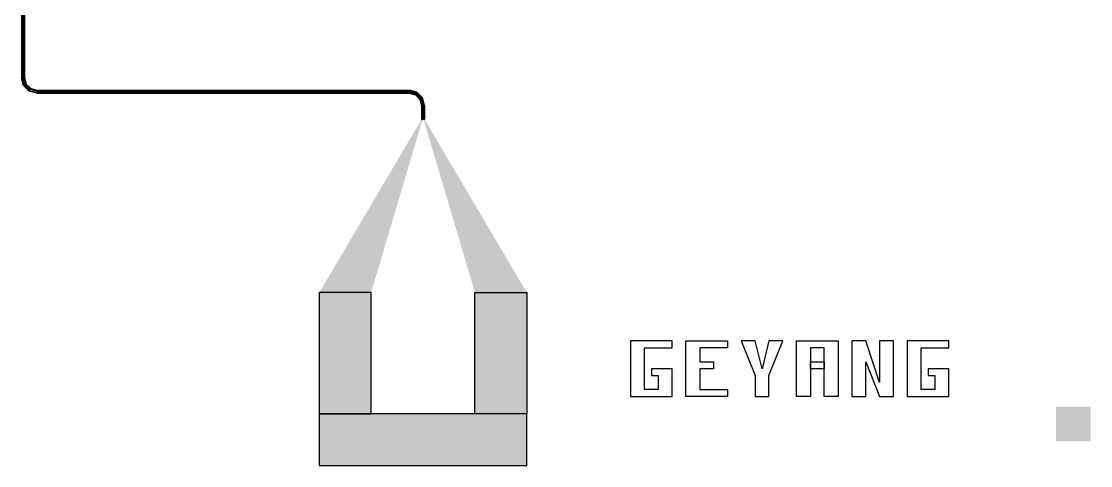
# Model space of a CAD drawing. Extents: x -200 to 7200, y -200 to 2100.
# Drawn here: x 5419 to 6965, y 0 to 642 of the extents above; entities that cross this region are included whole.
import ezdxf

# ---------------------------------------------------------------- set-up
doc = ezdxf.new("R2010")
doc.units = 0
doc.layers.add('GAP', color=1, linetype='continuous')

# ---------------------------------------------------------------- blocks, each defined once
blk = doc.blocks.new('R2C1BGAP')
at = {"layer": 'gap'}
for points in [[(6300, 100), (6360, 100), (6360, 140), (6330, 140), (6330, 130), (6340, 130), (6340, 110), (6320, 110), (6320, 170), (6360, 170), (6360, 180), (6300, 180), (6300, 100), (6300, 100)], [(6380, 100), (6380, 180), (6440, 180), (6440, 170), (6400, 170), (6400, 150), (6420, 150), (6420, 140), (6400, 140), (6400, 110), (6440, 110), (6440, 100), (6380, 100), (6380, 100)], [(6480, 100), (6500, 100), (6500, 130), (6520, 180), (6500, 180), (6490, 140), (6480, 180), (6460, 180), (6480, 130), (6480, 100), (6480, 100)], [(6540, 100), (6540, 180), (6600, 180), (6600, 100), (6580, 100), (6580, 170), (6560, 170), (6560, 100), (6540, 100)], [(6620, 100), (6640, 100), (6640, 150), (6660, 100), (6680, 100), (6680, 180), (6660, 180), (6660, 120), (6640, 180), (6620, 180), (6620, 100), (6620, 100)], [(6700, 100), (6760, 100), (6760, 140), (6730, 140), (6730, 130), (6740, 130), (6740, 110), (6720, 110), (6720, 170), (6760, 170), (6760, 180), (6700, 180), (6700, 100), (6700, 100)], [(6560, 140), (6560, 150), (6580, 150), (6580, 140), (6560, 140)]]:
    blk.add_lwpolyline(points, dxfattribs=at)
blk = doc.blocks.new('R2C1B')
for points in [[(5420.9, 560), (5420.9, 942.5), (5419.4, 942.5), (5419.4, 560), (5420.9, 560)], [(5422.4, 560), (5422.4, 942.5), (5423.9, 942.5), (5423.9, 560), (5422.4, 560)], [(5441.6, 537.8), (5430.5, 540.7), (5422.4, 548.9), (5419.4, 560), (5420.9, 560), (5423.7, 549.6), (5431.3, 542), (5441.6, 539.2), (5441.6, 537.8)], [(5441.6, 540.8), (5432, 543.3), (5425, 550.4), (5422.4, 560), (5423.9, 560), (5426.3, 551.1), (5432.8, 544.6), (5441.6, 542.2), (5441.6, 540.8)], [(5980, 540.8), (5441.6, 540.8), (5441.6, 542.2), (5980, 542.2), (5980, 540.8)], [(6002.2, 520), (5999.3, 531.1), (5991.1, 539.3), (5980, 542.2), (5980, 540.8), (5990.4, 538), (5998, 530.4), (6000.8, 520), (6002.2, 520)], [(5980, 539.2), (5441.6, 539.2), (5441.6, 537.8), (5980, 537.8), (5980, 539.2)], [(5999.2, 520), (5996.7, 529.6), (5989.6, 536.7), (5980, 539.2), (5980, 537.8), (5988.9, 535.4), (5995.4, 528.9), (5997.8, 520), (5999.2, 520)], [(5999.2, 500), (5999.2, 520), (5997.8, 520), (5997.8, 500), (5999.2, 500)], [(6000.8, 500), (6000.8, 520), (6002.2, 520), (6002.2, 500), (6000.8, 500)], [(5925, 75), (5925, 250), (5850, 250), (5850, 75), (5925, 75)], [(6075, 75), (6075, 250), (6150, 250), (6150, 75), (6075, 75)], [(6150, 0), (6150, 75), (5850, 75), (5850, 0), (6150, 0)]]:
    blk.add_lwpolyline(points)
for points in [[(5420.9, 560), (5420.9, 942.5), (5419.4, 560), (5419.4, 942.5)], [(5422.4, 560), (5422.4, 942.5), (5423.9, 560), (5423.9, 942.5)], [(5423.7, 549.6), (5422.4, 548.9), (5420.9, 560), (5419.4, 560)], [(5426.3, 551.1), (5425, 550.4), (5423.9, 560), (5422.4, 560)], [(5431.3, 542), (5430.5, 540.7), (5423.7, 549.6), (5422.4, 548.9)], [(5432.8, 544.6), (5432, 543.3), (5426.3, 551.1), (5425, 550.4)], [(5441.6, 539.2), (5441.6, 537.8), (5431.3, 542), (5430.5, 540.7)], [(5441.6, 542.2), (5441.6, 540.8), (5432.8, 544.6), (5432, 543.3)], [(5980, 540.8), (5441.6, 540.8), (5980, 542.2), (5441.6, 542.2)], [(5990.4, 538), (5991.1, 539.3), (5980, 540.8), (5980, 542.2)], [(5980, 539.2), (5441.6, 539.2), (5980, 537.8), (5441.6, 537.8)], [(5988.9, 535.4), (5989.6, 536.7), (5980, 537.8), (5980, 539.2)], [(5995.4, 528.9), (5996.7, 529.6), (5988.9, 535.4), (5989.6, 536.7)], [(5998, 530.4), (5999.3, 531.1), (5990.4, 538), (5991.1, 539.3)], [(5997.8, 520), (5999.2, 520), (5995.4, 528.9), (5996.7, 529.6)], [(6000.8, 520), (6002.2, 520), (5998, 530.4), (5999.3, 531.1)], [(5999.2, 500), (5999.2, 520), (5997.8, 500), (5997.8, 520)], [(6000.8, 500), (6000.8, 520), (6002.2, 500), (6002.2, 520)], [(5925, 250), (5999.2, 500), (5850, 250), (5997.8, 500)], [(6075, 250), (6000.8, 500), (6150, 250), (6002.2, 500)], [(5925, 75), (5925, 250), (5850, 75), (5850, 250)], [(6075, 75), (6075, 250), (6150, 75), (6150, 250)], [(6150, 0), (6150, 75), (5850, 0), (5850, 75)]]:
    blk.add_solid(points)
at = {"layer": 'gap'}
for points in [[(6915, 85), (6940, 85), (6915, 35), (6940, 35)], [(6965, 35), (6940, 35), (6965, 85), (6940, 85)], [(6965, 35), (6965, 60), (6915, 35), (6915, 60)], [(6915, 35), (6915, 60), (6965, 35), (6965, 60)]]:
    blk.add_solid(points, dxfattribs=at)

msp = doc.modelspace()

# ---------------------------------------------------------------- block references
msp.add_blockref('R2C1B', (0, 0))
at = {"layer": 'gap'}
msp.add_blockref('R2C1BGAP', (0, 0), dxfattribs=at)

doc.saveas('drawing.dxf')
